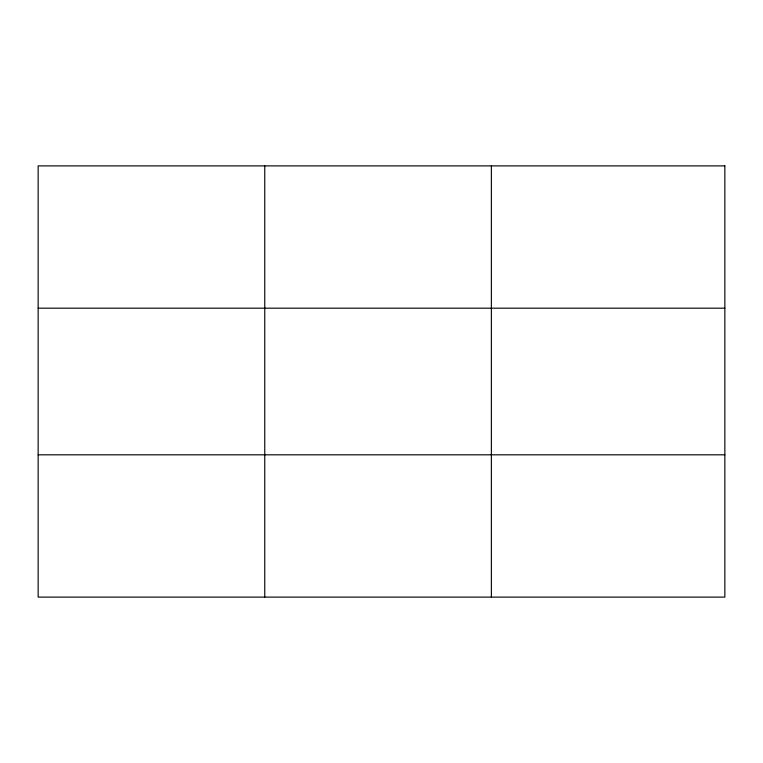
<?xml version="1.0" encoding="UTF-8"?>
<svg xmlns="http://www.w3.org/2000/svg" width="763" height="763" viewBox="0 0 763 763"><rect width="100%" height="100%" fill="white"/><g stroke="black" fill="none" stroke-linecap="round" stroke-linejoin="round"><path stroke-width="1.14" d="M264.761 597.114L264.761 165.886M491.372 597.114L491.372 165.886M38.15 308.185L724.85 308.185M38.15 454.815L724.85 454.815M724.85 165.886L724.85 597.114L38.15 597.114L38.15 165.886L724.85 165.886"/></g></svg>
